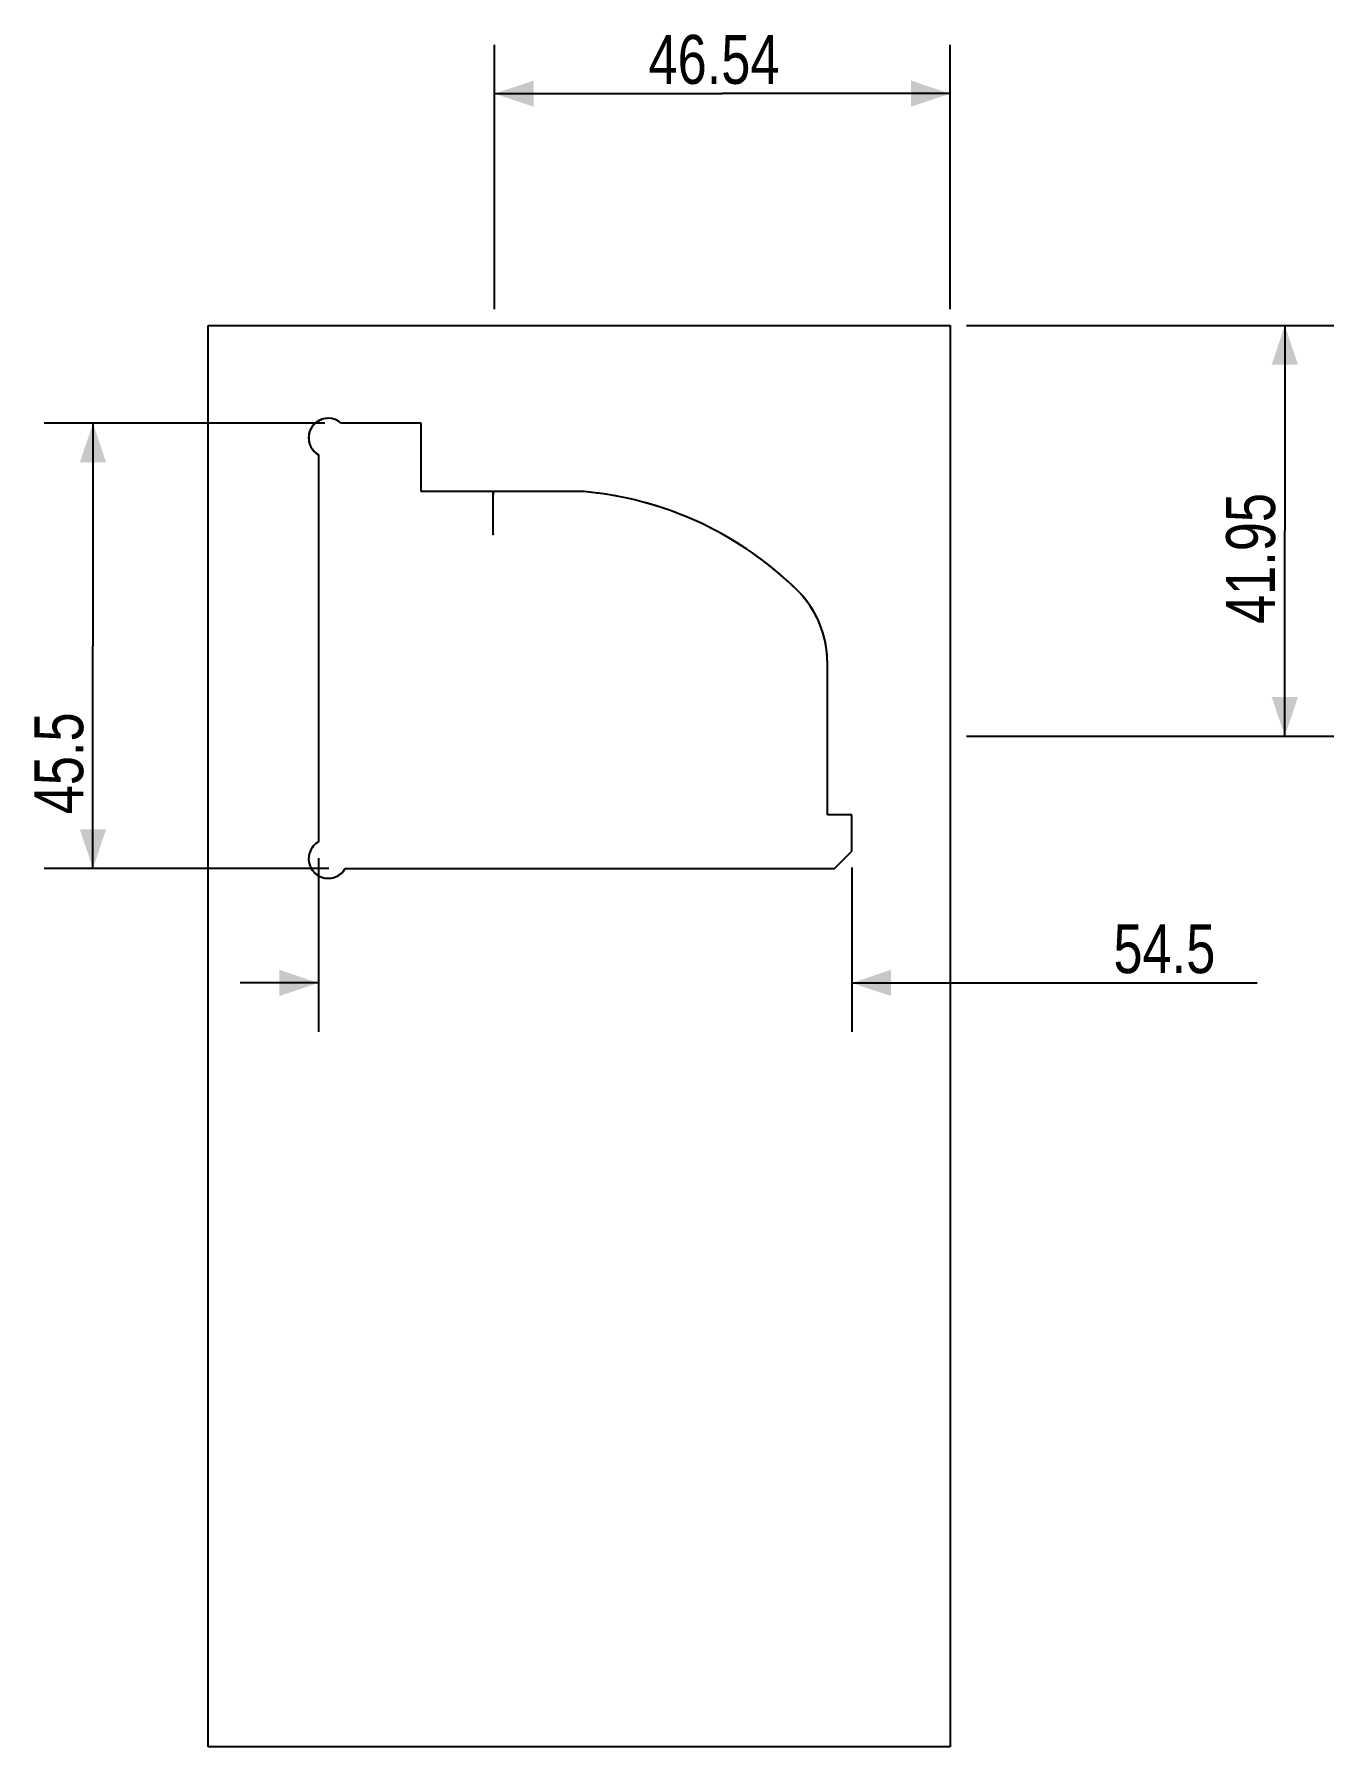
# Model space of a CAD drawing. Header units: millimetres. Extents: x -94 to 39, y -145 to 30.
import ezdxf

# ---------------------------------------------------------------- set-up
doc = ezdxf.new("R2010")
doc.units = ezdxf.units.MM
doc.layers.get('0').update_dxf_attribs({"color": 1, "linetype": 'CONTINUOUS'})
doc.layers.add('BEM', color=1, linetype='CONTINUOUS')

# ---------------------------------------------------------------- blocks, each defined once
blk = doc.blocks.new('rect_75_8_145_2_0_0_1_0_')
at = {"color": 2, "linetype": 'CONTINUOUS'}
for p, q in [((-37.9, -72.6), (-37.9, 72.6)), ((-37.9, 72.6), (37.9, 72.6)), ((37.9, 72.6), (37.9, -72.6)), ((0, -72.6), (-37.9, -72.6)), ((37.9, -72.6), (0, -72.6))]:
    blk.add_line(p, q, dxfattribs=at)
blk = doc.blocks.new('Fig_000')
at = {"color": 2, "linetype": 'CONTINUOUS'}
for p, q in [((-54.04, -9.98), (-62.22, -9.98)), ((-54.04, -16.98), (-54.04, -9.98)), ((-64.54, -13.21), (-64.54, -52.75)), ((-37.39, -16.98), (-54.04, -16.98)), ((-12.54, -49.98), (-12.54, -34.48)), ((-10.04, -49.98), (-12.54, -49.98)), ((-10.04, -53.69), (-10.04, -49.98)), ((-11.83, -55.48), (-10.04, -53.69)), ((-61.81, -55.48), (-37.54, -55.48)), ((-37.54, -55.48), (-11.83, -55.48))]:
    blk.add_line(p, q, dxfattribs=at)
for centre, radius, start, end in [((-63.54, -11.48), 2, 48.5904, -120), ((-40.53, -52.34), 35.5, 76.4505, 84.931), ((-40.53, -52.34), 35.5, 45.5436, 76.4505), ((-23.04, -34.48), 10.5, 0, 45.4216), ((-63.54, -54.48), 2, 120, -30)]:
    blk.add_arc(centre, radius, start, end, dxfattribs=at)
at = {"color": 1, "linetype": 'CONTINUOUS'}
for p in [(-46.69, -16.98), (-46.69, -21.31)]:
    blk.add_point(p, dxfattribs=at)
blk = doc.blocks.new('GENSEC-Fig_000-00000-1587579610')
at = {"color": 6, "linetype": 'CONTINUOUS'}
for p, q in [((-65.26, -10.46), (-65.34, -10.62)), ((-65.26, -10.46, 14), (-65.34, -10.62, 14)), ((-65.16, -10.31), (-65.26, -10.46)), ((-65.16, -10.31, 14), (-65.26, -10.46, 14)), ((-65.05, -10.18), (-65.16, -10.31)), ((-65.05, -10.18, 14), (-65.16, -10.31, 14)), ((-64.93, -10.05), (-65.05, -10.18)), ((-64.93, -10.05, 14), (-65.05, -10.18, 14)), ((-64.8, -9.93), (-64.93, -10.05)), ((-64.8, -9.93, 14), (-64.93, -10.05, 14)), ((-64.66, -9.83), (-64.8, -9.93)), ((-64.66, -9.83, 14), (-64.8, -9.93, 14)), ((-64.51, -9.73), (-64.66, -9.83)), ((-64.51, -9.73, 14), (-64.66, -9.83, 14)), ((-64.35, -9.66), (-64.51, -9.73)), ((-64.35, -9.66, 14), (-64.51, -9.73, 14)), ((-64.19, -9.59), (-64.35, -9.66)), ((-64.19, -9.59, 14), (-64.35, -9.66, 14)), ((-64.02, -9.54), (-64.19, -9.59)), ((-64.02, -9.54, 14), (-64.19, -9.59, 14)), ((-63.85, -9.51), (-64.02, -9.54)), ((-63.85, -9.51, 14), (-64.02, -9.54, 14)), ((-63.68, -9.49), (-63.85, -9.51)), ((-63.68, -9.49, 14), (-63.85, -9.51, 14)), ((-63.5, -9.48), (-63.68, -9.49)), ((-63.5, -9.48, 14), (-63.68, -9.49, 14)), ((-63.32, -9.49), (-63.5, -9.48)), ((-63.32, -9.49, 14), (-63.5, -9.48, 14)), ((-63.15, -9.52), (-63.32, -9.49)), ((-63.15, -9.52, 14), (-63.32, -9.49, 14)), ((-62.98, -9.56), (-63.15, -9.52)), ((-62.98, -9.56, 14), (-63.15, -9.52, 14)), ((-62.81, -9.62), (-62.98, -9.56)), ((-62.81, -9.62, 14), (-62.98, -9.56, 14)), ((-62.65, -9.69), (-62.81, -9.62)), ((-62.65, -9.69, 14), (-62.81, -9.62, 14)), ((-62.5, -9.77), (-62.65, -9.69)), ((-62.5, -9.77, 14), (-62.65, -9.69, 14)), ((-62.35, -9.87), (-62.5, -9.77)), ((-62.35, -9.87, 14), (-62.5, -9.77, 14)), ((-62.22, -9.98), (-62.35, -9.87)), ((-62.22, -9.98, 14), (-62.35, -9.87, 14)), ((-54.04, -9.98), (-62.22, -9.98)), ((-54.04, -9.98, 14), (-62.22, -9.98, 14)), ((-54.04, -16.98), (-54.04, -9.98)), ((-54.04, -16.98, 14), (-54.04, -9.98, 14)), ((-65.53, -11.29), (-65.54, -11.47)), ((-65.53, -11.29, 14), (-65.54, -11.47, 14)), ((-65.54, -11.47), (-65.53, -11.64)), ((-65.54, -11.47, 14), (-65.53, -11.64, 14)), ((-65.51, -11.12), (-65.53, -11.29)), ((-65.51, -11.12, 14), (-65.53, -11.29, 14)), ((-65.53, -11.64), (-65.51, -11.82)), ((-65.53, -11.64, 14), (-65.51, -11.82, 14)), ((-65.47, -10.95), (-65.51, -11.12)), ((-65.47, -10.95, 14), (-65.51, -11.12, 14)), ((-65.51, -11.82), (-65.47, -11.99)), ((-65.51, -11.82, 14), (-65.47, -11.99, 14)), ((-65.41, -10.78), (-65.47, -10.95)), ((-65.41, -10.78, 14), (-65.47, -10.95, 14)), ((-65.47, -11.99), (-65.42, -12.16)), ((-65.47, -11.99, 14), (-65.42, -12.16, 14)), ((-65.42, -12.16), (-65.36, -12.32)), ((-65.42, -12.16, 14), (-65.36, -12.32, 14)), ((-65.34, -10.62), (-65.41, -10.78)), ((-65.34, -10.62, 14), (-65.41, -10.78, 14)), ((-65.36, -12.32), (-65.27, -12.48)), ((-65.36, -12.32, 14), (-65.27, -12.48, 14)), ((-65.27, -12.48), (-65.18, -12.62)), ((-65.27, -12.48, 14), (-65.18, -12.62, 14)), ((-65.18, -12.62), (-65.07, -12.76)), ((-65.18, -12.62, 14), (-65.07, -12.76, 14)), ((-65.07, -12.76), (-64.96, -12.89)), ((-65.07, -12.76, 14), (-64.96, -12.89, 14)), ((-64.96, -12.89), (-64.83, -13.01)), ((-64.96, -12.89, 14), (-64.83, -13.01, 14)), ((-64.83, -13.01), (-64.69, -13.12)), ((-64.83, -13.01, 14), (-64.69, -13.12, 14)), ((-64.69, -13.12), (-64.54, -13.21)), ((-64.69, -13.12, 14), (-64.54, -13.21, 14)), ((-64.54, -13.21), (-64.54, -52.75)), ((-64.54, -13.21, 14), (-64.54, -52.75, 14)), ((-46.69, -16.98), (-54.04, -16.98)), ((-46.69, -16.98, 14), (-54.04, -16.98, 14)), ((-46.69, -21.31), (-46.69, -16.98)), ((-46.69, -21.31, 14), (-46.69, -16.98, 14)), ((-37.39, -16.98), (-46.69, -16.98)), ((-37.39, -16.98, 14), (-46.69, -16.98, 14)), ((-46.69, -16.98), (-46.69, -17.28)), ((-46.69, -16.98, 14), (-46.69, -17.28, 14)), ((-36.65, -17.06), (-37.39, -16.98)), ((-36.65, -17.06, 14), (-37.39, -16.98, 14)), ((-35.9, -17.15), (-36.65, -17.06)), ((-35.9, -17.15, 14), (-36.65, -17.06, 14)), ((-35.16, -17.25), (-35.9, -17.15)), ((-35.16, -17.25, 14), (-35.9, -17.15, 14)), ((-34.42, -17.37), (-35.16, -17.25)), ((-34.42, -17.37, 14), (-35.16, -17.25, 14)), ((-33.68, -17.51), (-34.42, -17.37)), ((-33.68, -17.51, 14), (-34.42, -17.37, 14)), ((-32.95, -17.66), (-33.68, -17.51)), ((-32.95, -17.66, 14), (-33.68, -17.51, 14)), ((-32.21, -17.83), (-32.95, -17.66)), ((-32.21, -17.83, 14), (-32.95, -17.66, 14)), ((-31.5, -18.01), (-32.21, -17.83)), ((-31.5, -18.01, 14), (-32.21, -17.83, 14)), ((-30.79, -18.21), (-31.5, -18.01)), ((-30.79, -18.21, 14), (-31.5, -18.01, 14)), ((-30.08, -18.42), (-30.79, -18.21)), ((-30.08, -18.42, 14), (-30.79, -18.21, 14)), ((-29.38, -18.64), (-30.08, -18.42)), ((-29.38, -18.64, 14), (-30.08, -18.42, 14)), ((-28.68, -18.88), (-29.38, -18.64)), ((-28.68, -18.88, 14), (-29.38, -18.64, 14)), ((-27.99, -19.13), (-28.68, -18.88)), ((-27.99, -19.13, 14), (-28.68, -18.88, 14)), ((-27.31, -19.4), (-27.99, -19.13)), ((-27.31, -19.4, 14), (-27.99, -19.13, 14)), ((-26.63, -19.68), (-27.31, -19.4)), ((-26.63, -19.68, 14), (-27.31, -19.4, 14)), ((-25.95, -19.97), (-26.63, -19.68)), ((-25.95, -19.97, 14), (-26.63, -19.68, 14)), ((-25.28, -20.28), (-25.95, -19.97)), ((-25.28, -20.28, 14), (-25.95, -19.97, 14)), ((-24.62, -20.61), (-25.28, -20.28)), ((-24.62, -20.61, 14), (-25.28, -20.28, 14)), ((-23.97, -20.94), (-24.62, -20.61)), ((-23.97, -20.94, 14), (-24.62, -20.61, 14)), ((-23.32, -21.29), (-23.97, -20.94)), ((-23.32, -21.29, 14), (-23.97, -20.94, 14)), ((-22.68, -21.66), (-23.32, -21.29)), ((-22.68, -21.66, 14), (-23.32, -21.29, 14)), ((-22.05, -22.04), (-22.68, -21.66)), ((-22.05, -22.04, 14), (-22.68, -21.66, 14)), ((-21.42, -22.43), (-22.05, -22.04)), ((-21.42, -22.43, 14), (-22.05, -22.04, 14)), ((-20.8, -22.83), (-21.42, -22.43)), ((-20.8, -22.83, 14), (-21.42, -22.43, 14)), ((-20.2, -23.24), (-20.8, -22.83)), ((-20.2, -23.24, 14), (-20.8, -22.83, 14)), ((-19.6, -23.67), (-20.2, -23.24)), ((-19.6, -23.67, 14), (-20.2, -23.24, 14)), ((-19.01, -24.11), (-19.6, -23.67)), ((-19.01, -24.11, 14), (-19.6, -23.67, 14)), ((-18.43, -24.56), (-19.01, -24.11)), ((-18.43, -24.56, 14), (-19.01, -24.11, 14)), ((-17.86, -25.03), (-18.43, -24.56)), ((-17.86, -25.03, 14), (-18.43, -24.56, 14)), ((-17.29, -25.51), (-17.86, -25.03)), ((-17.29, -25.51, 14), (-17.86, -25.03, 14)), ((-16.74, -25.99), (-17.29, -25.51)), ((-16.74, -25.99, 14), (-17.29, -25.51, 14)), ((-16.2, -26.49), (-16.74, -25.99)), ((-16.2, -26.49, 14), (-16.74, -25.99, 14)), ((-15.67, -27), (-16.2, -26.49)), ((-15.67, -27, 14), (-16.2, -26.49, 14)), ((-15.39, -27.29), (-15.67, -27)), ((-15.39, -27.29, 14), (-15.67, -27, 14)), ((-15.13, -27.58), (-15.39, -27.29)), ((-15.13, -27.58, 14), (-15.39, -27.29, 14)), ((-14.87, -27.88), (-15.13, -27.58)), ((-14.87, -27.88, 14), (-15.13, -27.58, 14)), ((-14.63, -28.2), (-14.87, -27.88)), ((-14.63, -28.2, 14), (-14.87, -27.88, 14)), ((-14.4, -28.52), (-14.63, -28.2)), ((-14.4, -28.52, 14), (-14.63, -28.2, 14)), ((-14.18, -28.85), (-14.4, -28.52)), ((-14.18, -28.85, 14), (-14.4, -28.52, 14)), ((-13.97, -29.19), (-14.18, -28.85)), ((-13.97, -29.19, 14), (-14.18, -28.85, 14)), ((-13.78, -29.53), (-13.97, -29.19)), ((-13.78, -29.53, 14), (-13.97, -29.19, 14)), ((-13.6, -29.89), (-13.78, -29.53)), ((-13.6, -29.89, 14), (-13.78, -29.53, 14)), ((-13.43, -30.25), (-13.6, -29.89)), ((-13.43, -30.25, 14), (-13.6, -29.89, 14)), ((-13.28, -30.61), (-13.43, -30.25)), ((-13.28, -30.61, 14), (-13.43, -30.25, 14)), ((-13.14, -30.98), (-13.28, -30.61)), ((-13.14, -30.98, 14), (-13.28, -30.61, 14)), ((-13.01, -31.36), (-13.14, -30.98)), ((-13.01, -31.36, 14), (-13.14, -30.98, 14)), ((-12.9, -31.74), (-13.01, -31.36)), ((-12.9, -31.74, 14), (-13.01, -31.36, 14)), ((-12.81, -32.12), (-12.9, -31.74)), ((-12.81, -32.12, 14), (-12.9, -31.74, 14)), ((-12.73, -32.51), (-12.81, -32.12)), ((-12.73, -32.51, 14), (-12.81, -32.12, 14)), ((-12.66, -32.9), (-12.73, -32.51)), ((-12.66, -32.9, 14), (-12.73, -32.51, 14)), ((-12.61, -33.3), (-12.66, -32.9)), ((-12.61, -33.3, 14), (-12.66, -32.9, 14)), ((-12.57, -33.69), (-12.61, -33.3)), ((-12.57, -33.69, 14), (-12.61, -33.3, 14)), ((-12.55, -34.09), (-12.57, -33.69)), ((-12.55, -34.09, 14), (-12.57, -33.69, 14)), ((-12.54, -34.48), (-12.55, -34.09)), ((-12.54, -34.48, 14), (-12.55, -34.09, 14)), ((-12.54, -49.98), (-12.54, -34.48)), ((-12.54, -49.98, 14), (-12.54, -34.48, 14)), ((-10.04, -49.98), (-12.54, -49.98)), ((-10.04, -49.98, 14), (-12.54, -49.98, 14)), ((-10.04, -53.69), (-10.04, -49.98)), ((-10.04, -53.69, 14), (-10.04, -49.98, 14)), ((-65.52, -54.18), (-65.53, -54.35)), ((-65.52, -54.18, 14), (-65.53, -54.35, 14)), ((-65.48, -54), (-65.52, -54.18)), ((-65.48, -54, 14), (-65.52, -54.18, 14)), ((-65.43, -53.83), (-65.48, -54)), ((-65.43, -53.83, 14), (-65.48, -54, 14)), ((-65.36, -53.66), (-65.43, -53.83)), ((-65.36, -53.66, 14), (-65.43, -53.83, 14)), ((-65.28, -53.5), (-65.36, -53.66)), ((-65.28, -53.5, 14), (-65.36, -53.66, 14)), ((-65.19, -53.35), (-65.28, -53.5)), ((-65.19, -53.35, 14), (-65.28, -53.5, 14)), ((-65.08, -53.21), (-65.19, -53.35)), ((-65.08, -53.21, 14), (-65.19, -53.35, 14)), ((-64.96, -53.08), (-65.08, -53.21)), ((-64.96, -53.08, 14), (-65.08, -53.21, 14)), ((-64.83, -52.96), (-64.96, -53.08)), ((-64.83, -52.96, 14), (-64.96, -53.08, 14)), ((-64.69, -52.85), (-64.83, -52.96)), ((-64.69, -52.85, 14), (-64.83, -52.96, 14)), ((-64.54, -52.75), (-64.69, -52.85)), ((-64.54, -52.75, 14), (-64.69, -52.85, 14)), ((-11.83, -55.48), (-10.04, -53.69)), ((-11.83, -55.48, 14), (-10.04, -53.69, 14)), ((-65.53, -54.35), (-65.54, -54.53)), ((-65.53, -54.35, 14), (-65.54, -54.53, 14)), ((-65.54, -54.53), (-65.53, -54.71)), ((-65.54, -54.53, 14), (-65.53, -54.71, 14)), ((-65.53, -54.71), (-65.5, -54.89)), ((-65.53, -54.71, 14), (-65.5, -54.89, 14)), ((-65.5, -54.89), (-65.45, -55.06)), ((-65.5, -54.89, 14), (-65.45, -55.06, 14)), ((-65.45, -55.06), (-65.39, -55.23)), ((-65.45, -55.06, 14), (-65.39, -55.23, 14)), ((-65.39, -55.23), (-65.32, -55.39)), ((-65.39, -55.23, 14), (-65.32, -55.39, 14)), ((-65.32, -55.39), (-65.23, -55.55)), ((-65.32, -55.39, 14), (-65.23, -55.55, 14)), ((-65.23, -55.55), (-65.13, -55.69)), ((-65.23, -55.55, 14), (-65.13, -55.69, 14)), ((-65.13, -55.69), (-65.01, -55.83)), ((-65.13, -55.69, 14), (-65.01, -55.83, 14)), ((-65.01, -55.83), (-64.89, -55.96)), ((-65.01, -55.83, 14), (-64.89, -55.96, 14)), ((-64.89, -55.96), (-64.75, -56.07)), ((-64.89, -55.96, 14), (-64.75, -56.07, 14)), ((-62.27, -56.02), (-62.13, -55.91)), ((-62.27, -56.02, 14), (-62.13, -55.91, 14)), ((-62.13, -55.91), (-62.01, -55.77)), ((-62.13, -55.91, 14), (-62.01, -55.77, 14)), ((-62.01, -55.77), (-61.9, -55.63)), ((-62.01, -55.77, 14), (-61.9, -55.63, 14)), ((-61.9, -55.63), (-61.81, -55.48)), ((-61.9, -55.63, 14), (-61.81, -55.48, 14)), ((-61.81, -55.48), (-37.54, -55.48)), ((-61.81, -55.48, 14), (-37.54, -55.48, 14)), ((-37.54, -55.48), (-11.83, -55.48)), ((-37.54, -55.48, 14), (-11.83, -55.48, 14)), ((-64.75, -56.07), (-64.6, -56.17)), ((-64.75, -56.07, 14), (-64.6, -56.17, 14)), ((-64.6, -56.17), (-64.45, -56.26)), ((-64.6, -56.17, 14), (-64.45, -56.26, 14)), ((-64.45, -56.26), (-64.29, -56.34)), ((-64.45, -56.26, 14), (-64.29, -56.34, 14)), ((-64.29, -56.34), (-64.12, -56.4)), ((-64.29, -56.34, 14), (-64.12, -56.4, 14)), ((-64.12, -56.4), (-63.94, -56.44)), ((-64.12, -56.4, 14), (-63.94, -56.44, 14)), ((-63.94, -56.44), (-63.77, -56.47)), ((-63.94, -56.44, 14), (-63.77, -56.47, 14)), ((-63.77, -56.47), (-63.59, -56.48)), ((-63.77, -56.47, 14), (-63.59, -56.48, 14)), ((-63.59, -56.48), (-63.41, -56.48)), ((-63.59, -56.48, 14), (-63.41, -56.48, 14)), ((-63.41, -56.48), (-63.23, -56.46)), ((-63.41, -56.48, 14), (-63.23, -56.46, 14)), ((-63.23, -56.46), (-63.06, -56.42)), ((-63.23, -56.46, 14), (-63.06, -56.42, 14)), ((-63.06, -56.42), (-62.89, -56.37)), ((-63.06, -56.42, 14), (-62.89, -56.37, 14)), ((-62.89, -56.37), (-62.72, -56.31)), ((-62.89, -56.37, 14), (-62.72, -56.31, 14)), ((-62.72, -56.31), (-62.56, -56.23)), ((-62.72, -56.31, 14), (-62.56, -56.23, 14)), ((-62.56, -56.23), (-62.41, -56.13)), ((-62.56, -56.23, 14), (-62.41, -56.13, 14)), ((-62.41, -56.13), (-62.27, -56.02)), ((-62.41, -56.13, 14), (-62.27, -56.02, 14))]:
    blk.add_line(p, q, dxfattribs=at)
at = {"color": 3, "linetype": 'CONTINUOUS'}
for p, q in [((-62.22, -9.98), (-62.22, -9.98, 14)), ((-54.04, -9.98), (-54.04, -9.98, 14)), ((-64.54, -13.21), (-64.54, -13.21, 14)), ((-54.04, -16.98), (-54.04, -16.98, 14)), ((-46.69, -16.98), (-46.69, -16.98, 14)), ((-46.69, -16.98), (-46.69, -16.98, 14)), ((-46.69, -17.28), (-46.69, -17.28, 14)), ((-37.39, -16.98), (-37.39, -16.98, 14)), ((-32.21, -17.83), (-32.21, -17.83, 14)), ((-46.69, -21.31), (-46.69, -21.31, 14)), ((-15.67, -27), (-15.67, -27, 14)), ((-12.54, -34.48), (-12.54, -34.48, 14)), ((-12.54, -49.98), (-12.54, -49.98, 14)), ((-10.04, -49.98), (-10.04, -49.98, 14)), ((-64.54, -52.75), (-64.54, -52.75, 14)), ((-10.04, -53.69), (-10.04, -53.69, 14)), ((-61.81, -55.48), (-61.81, -55.48, 14)), ((-37.54, -55.48), (-37.54, -55.48, 14)), ((-11.83, -55.48), (-11.83, -55.48, 14))]:
    blk.add_line(p, q, dxfattribs=at)

msp = doc.modelspace()

# ---------------------------------------------------------------- linework, layer by layer
at = {"layer": 'BEM', "color": 1, "linetype": 'CONTINUOUS'}
for p, q in [((-46.54, 1.67), (-46.54, 28.68)), ((0, 1.67), (0, 28.68)), ((-46.54, 23.68), (-23.27, 23.68)), ((0, 23.68), (-23.27, 23.68)), ((1.67, 0), (39.19, 0)), ((34.19, 0), (34.19, -20.98)), ((-63.88, -9.98), (-92.57, -9.98)), ((-87.57, -9.98), (-87.57, -32.73)), ((34.19, -41.95), (34.19, -20.98)), ((-87.57, -55.48), (-87.57, -32.73)), ((1.67, -41.95), (39.19, -41.95)), ((-63.47, -55.48), (-92.57, -55.48)), ((-64.54, -54.42), (-64.54, -72.17)), ((-10.04, -55.36), (-10.04, -72.17)), ((-64.54, -67.17), (-72.54, -67.17)), ((-10.04, -67.17), (31.35, -67.17))]:
    msp.add_line(p, q, dxfattribs=at)
for points in [[(-46.54, 23.68), (-42.54, 25.02), (-42.54, 22.34)], [(0, 23.68), (-4, 22.34), (-4, 25.02)], [(34.19, 0), (35.53, -4), (32.85, -4)], [(-87.57, -9.98), (-86.23, -13.98), (-88.91, -13.98)], [(34.19, -41.95), (32.85, -37.95), (35.53, -37.95)], [(-87.57, -55.48), (-88.91, -51.48), (-86.23, -51.48)], [(-64.54, -67.17), (-68.54, -68.51), (-68.54, -65.83)], [(-10.04, -67.17), (-6.04, -65.83), (-6.04, -68.51)]]:
    msp.add_solid(points, dxfattribs=at)

# ---------------------------------------------------------------- block references
for name, p in [('rect_75_8_145_2_0_0_1_0_', (-37.9, -72.6)), ('Fig_000', (0, 0)), ('GENSEC-Fig_000-00000-1587579610', (0, 0))]:
    msp.add_blockref(name, p)

# ---------------------------------------------------------------- texts
at = {"layer": 'BEM', "color": 1, "linetype": 'CONTINUOUS', "width": 0.8}
for s, p in [('46.54', (-30.82, 24.68)), ('54.5', (16.68, -66.17))]:
    msp.add_text(s, height=5, dxfattribs=at).set_placement(p)
for s, p in [('41.95', (33.19, -30.5)), ('45.5', (-88.57, -49.94))]:
    msp.add_text(s, height=5, rotation=90, dxfattribs=at).set_placement(p)

doc.saveas('drawing.dxf')
